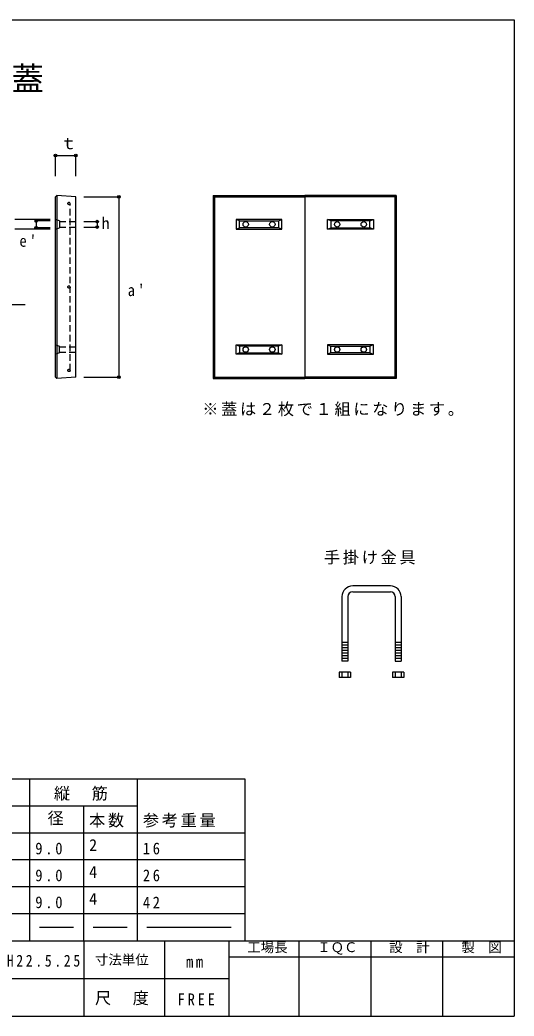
# Model space of a CAD drawing. Units: millimetres, scale not verified, with parts at other scales. Extents: x -2700 to 2700, y -1900 to 1800.
# Drawn here: x 863 to 2700, y -1900 to 1800 of the extents above; entities that cross this region are included whole.
import ezdxf
from ezdxf.enums import TextEntityAlignment as Align

# ---------------------------------------------------------------- set-up
doc = ezdxf.new("R2010")
doc.units = ezdxf.units.MM
doc.header["$LTSCALE"] = 20
doc.header["$PDMODE"] = 32
doc.header["$PDSIZE"] = 10
doc.linetypes.add('DASHED1', pattern=[1.8, 1.2, -0.6])
for name, color, linetype in [('0-1', 7, 'Continuous'), ('0-2', 7, 'Continuous'), ('0-3', 2, 'DASHED1'), ('1-0', 7, 'Continuous'), ('F-0', 2, 'Continuous')]:
    doc.layers.add(name, color=color, linetype=linetype)
doc.styles.add('ＭＳ ゴシック', font='')
doc.styles.get('ＭＳ ゴシック').set_extended_font_data('MS Gothic')

msp = doc.modelspace()

# ---------------------------------------------------------------- linework, layer by layer
at = {"layer": '0-1'}
for p, q in [((995.16, 1143.19), (1000.15, 1148.04)), ((1070.16, 1143.19), (1000.15, 1148.04)), ((1000.16, 1148.19), (1000.16, 468.19)), ((1581.73, 1148.19), (1581.73, 468.19)), ((2261.73, 1148.19), (2261.73, 468.19)), ((995.16, 473.19), (995.16, 1143.19)), ((1070.16, 473.19), (1070.16, 1143.19)), ((1586.73, 1143.19), (1586.73, 473.19)), ((2256.73, 1143.19), (2256.73, 473.19)), ((1679.23, 1053.19), (1666.73, 1058.19)), ((1824.23, 1053.19), (1836.73, 1058.19)), ((2019.23, 1053.19), (2006.73, 1058.19)), ((2164.23, 1053.19), (2176.73, 1058.19)), ((1666.73, 1023.19), (1679.23, 1028.19)), ((1836.73, 1023.19), (1824.23, 1028.19)), ((2006.73, 1023.19), (2019.23, 1028.19)), ((2176.73, 1023.19), (2164.23, 1028.19)), ((1666.73, 593.19), (1679.23, 588.19)), ((1836.73, 593.19), (1824.23, 588.19)), ((2006.73, 593.19), (2019.23, 588.19)), ((2176.73, 593.19), (2164.23, 588.19)), ((1679.23, 563.19), (1666.73, 558.19)), ((1824.23, 563.19), (1836.73, 558.19)), ((2019.23, 563.19), (2006.73, 558.19)), ((2164.23, 563.19), (2176.73, 558.19)), ((995.16, 473.19), (1000.15, 468.33)), ((1070.16, 473.19), (1000.16, 468.19)), ((1586.73, 473.19), (1581.73, 468.19)), ((1581.73, 468.19), (1921.73, 468.19)), ((1586.73, 473.19), (1921.73, 473.19)), ((2256.73, 473.19), (1921.73, 473.19)), ((2261.73, 468.19), (1921.73, 468.19)), ((2256.73, 473.19), (2261.73, 468.19))]:
    msp.add_line(p, q, dxfattribs=at)
at = {"layer": '0-1', "linetype": 'DASHED1'}
for p, q in [((1010.16, 1053.19), (995.16, 1058.19)), ((1010.16, 1053.19), (1010.16, 1028.19)), ((1010.16, 1050.69), (1070.16, 1050.69)), ((995.16, 1023.19), (1010.16, 1028.19)), ((1010.16, 1030.69), (1070.16, 1030.69)), ((995.16, 593.19), (1010.16, 588.19)), ((1010.16, 563.19), (995.16, 558.19)), ((1010.16, 563.19), (1010.16, 588.19)), ((1010.16, 585.69), (1070.16, 585.69)), ((1010.16, 565.69), (1070.16, 565.69))]:
    msp.add_line(p, q, dxfattribs=at)
at = {"layer": '0-1'}
for points in [[(1581.73, 1148.19), (1921.73, 1148.19), (1921.73, 468.19)], [(1581.73, 1148.19), (1586.73, 1143.19), (1921.73, 1143.19)], [(2261.73, 1148.19), (1921.73, 1148.19), (1921.73, 468.19)], [(2261.73, 1148.19), (2256.73, 1143.19), (1921.73, 1143.19)]]:
    msp.add_lwpolyline(points, dxfattribs=at)
for points in [[(1666.73, 1023.19), (1836.73, 1023.19), (1836.73, 1058.19), (1666.73, 1058.19)], [(1679.23, 1028.19), (1679.23, 1053.19), (1824.23, 1053.19), (1824.23, 1028.19)], [(2176.73, 1023.19), (2006.73, 1023.19), (2006.73, 1058.19), (2176.73, 1058.19)], [(2164.23, 1028.19), (2164.23, 1053.19), (2019.23, 1053.19), (2019.23, 1028.19)], [(1666.73, 593.19), (1836.73, 593.19), (1836.73, 558.19), (1666.73, 558.19)], [(2176.73, 593.19), (2006.73, 593.19), (2006.73, 558.19), (2176.73, 558.19)], [(1679.23, 588.19), (1679.23, 563.19), (1824.23, 563.19), (1824.23, 588.19)], [(2164.23, 588.19), (2164.23, 563.19), (2019.23, 563.19), (2019.23, 588.19)]]:
    msp.add_lwpolyline(points, close=True, dxfattribs=at)
for centre in [(1702.23, 1040.69), (1801.23, 1040.69), (2042.23, 1040.69), (2141.23, 1040.69), (1702.23, 575.69), (1801.23, 575.69), (2042.23, 575.69), (2141.23, 575.69)]:
    msp.add_circle(centre, 10, dxfattribs=at)
at = {"layer": '0-2', "color": 4}
for p, q in [((995.16, 1296.23), (1070.16, 1296.23)), ((995.16, 1219.99), (995.16, 1296.23)), ((1070.16, 1219.99), (1070.16, 1296.23)), ((1100.16, 1143.19), (1230.87, 1143.19)), ((1230.87, 1143.19), (1230.87, 473.19)), ((975.31, 1058.19), (844.16, 1058.19)), ((922.85, 1053.19), (922.85, 1028.19)), ((975.31, 1053.19), (922.85, 1053.19)), ((1100.16, 1050.69), (1149.78, 1050.69)), ((1149.78, 1050.69), (1149.78, 1030.69)), ((975.31, 1023.19), (844.16, 1023.19)), ((975.31, 1028.19), (922.85, 1028.19)), ((1100.16, 1030.69), (1149.78, 1030.69)), ((882.72, 741.34), (723.41, 741.34)), ((1100.16, 473.19), (1230.87, 473.19))]:
    msp.add_line(p, q, dxfattribs=at)
at = {"layer": '0-2'}
for p, q in [((1700, -1020), (-2700, -1020)), ((900, -1620), (900, -1020)), ((1300, -1620), (1300, -1020)), ((1700, -1620), (1700, -1020)), ((1300, -1120), (-1900, -1120)), ((1300, -1120), (900, -1120)), ((1100, -1620), (1100, -1120)), ((1700, -1220), (-2700, -1220)), ((1700, -1320), (-1900, -1320)), ((1700, -1420), (-1900, -1420)), ((1700, -1520), (-2700, -1520)), ((935.12, -1570), (1061.54, -1570)), ((1135.12, -1570), (1261.54, -1570)), ((1335.12, -1570), (1648.21, -1570))]:
    msp.add_line(p, q, dxfattribs=at)
at = {"layer": '0-2', "color": 4}
for p in [(995.16, 1296.23), (1070.16, 1296.23), (1230.87, 1143.19), (922.85, 1053.19), (1149.78, 1050.69), (922.85, 1028.19), (1149.78, 1030.69), (1230.87, 473.19)]:
    msp.add_point(p, dxfattribs=at)
at = {"layer": '0-3'}
msp.add_line((1050.16, 498.19), (1050.16, 1118.19), dxfattribs=at)
for centre in [(1045.66, 1118.19), (1045.66, 808.19), (1045.66, 498.19)]:
    msp.add_circle(centre, 4.5, dxfattribs=at)
at = {"layer": '1-0'}
for p, q in [((2240.13, -302.06), (2100.13, -302.06)), ((2100.13, -324.06), (2240.13, -324.06)), ((2060.13, -342.06), (2060.13, -582.06)), ((2082.13, -342.06), (2082.13, -582.06)), ((2258.13, -342.06), (2258.13, -582.06)), ((2280.13, -342.06), (2280.13, -582.06)), ((2082.13, -512.06), (2060.13, -512.06)), ((2280.13, -512.06), (2258.13, -512.06)), ((2082.13, -522.06), (2060.13, -522.06)), ((2082.13, -532.06), (2060.13, -532.06)), ((2082.13, -542.06), (2060.13, -542.06)), ((2082.13, -552.06), (2060.13, -552.06)), ((2280.13, -522.06), (2258.13, -522.06)), ((2280.13, -532.06), (2258.13, -532.06)), ((2280.13, -542.06), (2258.13, -542.06)), ((2280.13, -552.06), (2258.13, -552.06)), ((2082.13, -562.06), (2060.13, -562.06)), ((2082.13, -572.06), (2060.13, -572.06)), ((2082.13, -582.06), (2060.13, -582.06)), ((2280.13, -562.06), (2258.13, -562.06)), ((2280.13, -572.06), (2258.13, -572.06)), ((2258.13, -582.06), (2280.13, -582.06)), ((2050.13, -622.06), (2050.13, -642.06)), ((2092.13, -622.06), (2050.13, -622.06)), ((2060.13, -622.06), (2060.13, -642.06)), ((2082.13, -622.06), (2082.13, -642.06)), ((2092.13, -622.06), (2092.13, -642.06)), ((2248.13, -622.06), (2248.13, -642.06)), ((2290.13, -622.06), (2248.13, -622.06)), ((2258.13, -622.06), (2258.13, -642.06)), ((2280.13, -622.06), (2280.13, -642.06)), ((2290.13, -622.06), (2290.13, -642.06)), ((2092.13, -642.06), (2050.13, -642.06)), ((2290.13, -642.06), (2248.13, -642.06))]:
    msp.add_line(p, q, dxfattribs=at)
for centre, radius, start, end in [((2100.13, -342.06), 40, 90, 180), ((2100.13, -342.06), 18, 90, 180), ((2240.13, -342.06), 40, 0, 90), ((2240.13, -342.06), 18, 0, 90)]:
    msp.add_arc(centre, radius, start, end, dxfattribs=at)
at = {"layer": 'F-0'}
for p, q in [((-2700, 1800), (2700, 1800)), ((2700, 1800), (2700, -1900)), ((-2700, -1620), (2700, -1620)), ((1100, -1620), (1100, -1900)), ((1400, -1620), (1400, -1900)), ((1640, -1620), (1640, -1900)), ((1900, -1620), (1900, -1900)), ((2168, -1620), (2168, -1900)), ((2434, -1620), (2434, -1900)), ((1640, -1680), (2700, -1680)), ((-1700, -1760), (1640, -1760)), ((-2700, -1900), (2700, -1900))]:
    msp.add_line(p, q, dxfattribs=at)

# ---------------------------------------------------------------- texts
at = {"layer": '0-2', "style": 'ＭＳ ゴシック'}
for s, p in [('ｔ', (1013.28, 1306.72)), ('h', (1166.12, 1009.75)), ('径', (965.65, -1200)), ('2', (1120, -1300)), ('4', (1120, -1400)), ('4', (1120, -1500))]:
    msp.add_text(s, height=43.99, dxfattribs=at).set_placement(p, align=Align.BOTTOM_LEFT)
at = {"layer": '0-2', "color": 3, "insert": (129.74, 1527.62), "char_height": 87.98, "attachment_point": 7, "style": 'ＭＳ ゴシック'}
msp.add_mtext('\\T1.17;公団桝用\u3000蓋', dxfattribs=at)
at = {"layer": '0-2', "char_height": 43.99, "attachment_point": 7, "style": 'ＭＳ ゴシック'}
for s, insert in [("\\T1.36;\\W0.9;e'", (860.98, 956.65)), ("\\T1.36;\\W0.9;a'", (1263.53, 773.64)), ('\\T1.17;※蓋は２枚で１組になります。', (1540.89, 327.81)), ('\\T1.17;縦\u3000筋', (989.23, -1100)), ('\\T1.17;本数', (1120, -1200)), ('\\T1.17;参考重量', (1320, -1200)), ('\\T1.38;\\W0.9;9.0', (920, -1300)), ('\\T1.36;\\W0.9;16', (1320, -1300)), ('\\T1.38;\\W0.9;9.0', (920, -1400)), ('\\T1.36;\\W0.9;26', (1320, -1400)), ('\\T1.38;\\W0.9;9.0', (920, -1500)), ('\\T1.36;\\W0.9;42', (1320, -1500))]:
    msp.add_mtext(s, dxfattribs=dict(at, insert=insert))
at = {"layer": '1-0', "insert": (1993.11, -222.91), "char_height": 43.99, "attachment_point": 7, "style": 'ＭＳ ゴシック'}
msp.add_mtext('\\T1.17;手掛け金具', dxfattribs=at)
at = {"layer": 'F-0', "color": 4, "style": 'ＭＳ ゴシック'}
for s, p in [('工場長', (1707.89, -1673.52)), ('ＩＱＣ', (1967.89, -1673.52)), ('設\u3000計', (2235.89, -1673.52)), ('製\u3000図', (2503.89, -1673.52)), ('寸法単位', (1141.75, -1720))]:
    msp.add_text(s, height=36.66, dxfattribs=at).set_placement(p, align=Align.BOTTOM_LEFT)
at = {"layer": 'F-0', "color": 7, "char_height": 43.99, "attachment_point": 7, "style": 'ＭＳ ゴシック'}
for s, insert in [('\\T1.39;\\W0.85;H22.5.25', (814.01, -1716.94)), ('\\T1.36;\\W0.9;mm', (1480.31, -1720)), ('\\T1.17;尺\u3000度', (1141.75, -1860)), ('\\T1.38;\\W0.9;FREE', (1449.2, -1860))]:
    msp.add_mtext(s, dxfattribs=dict(at, insert=insert))

doc.saveas('drawing.dxf')
